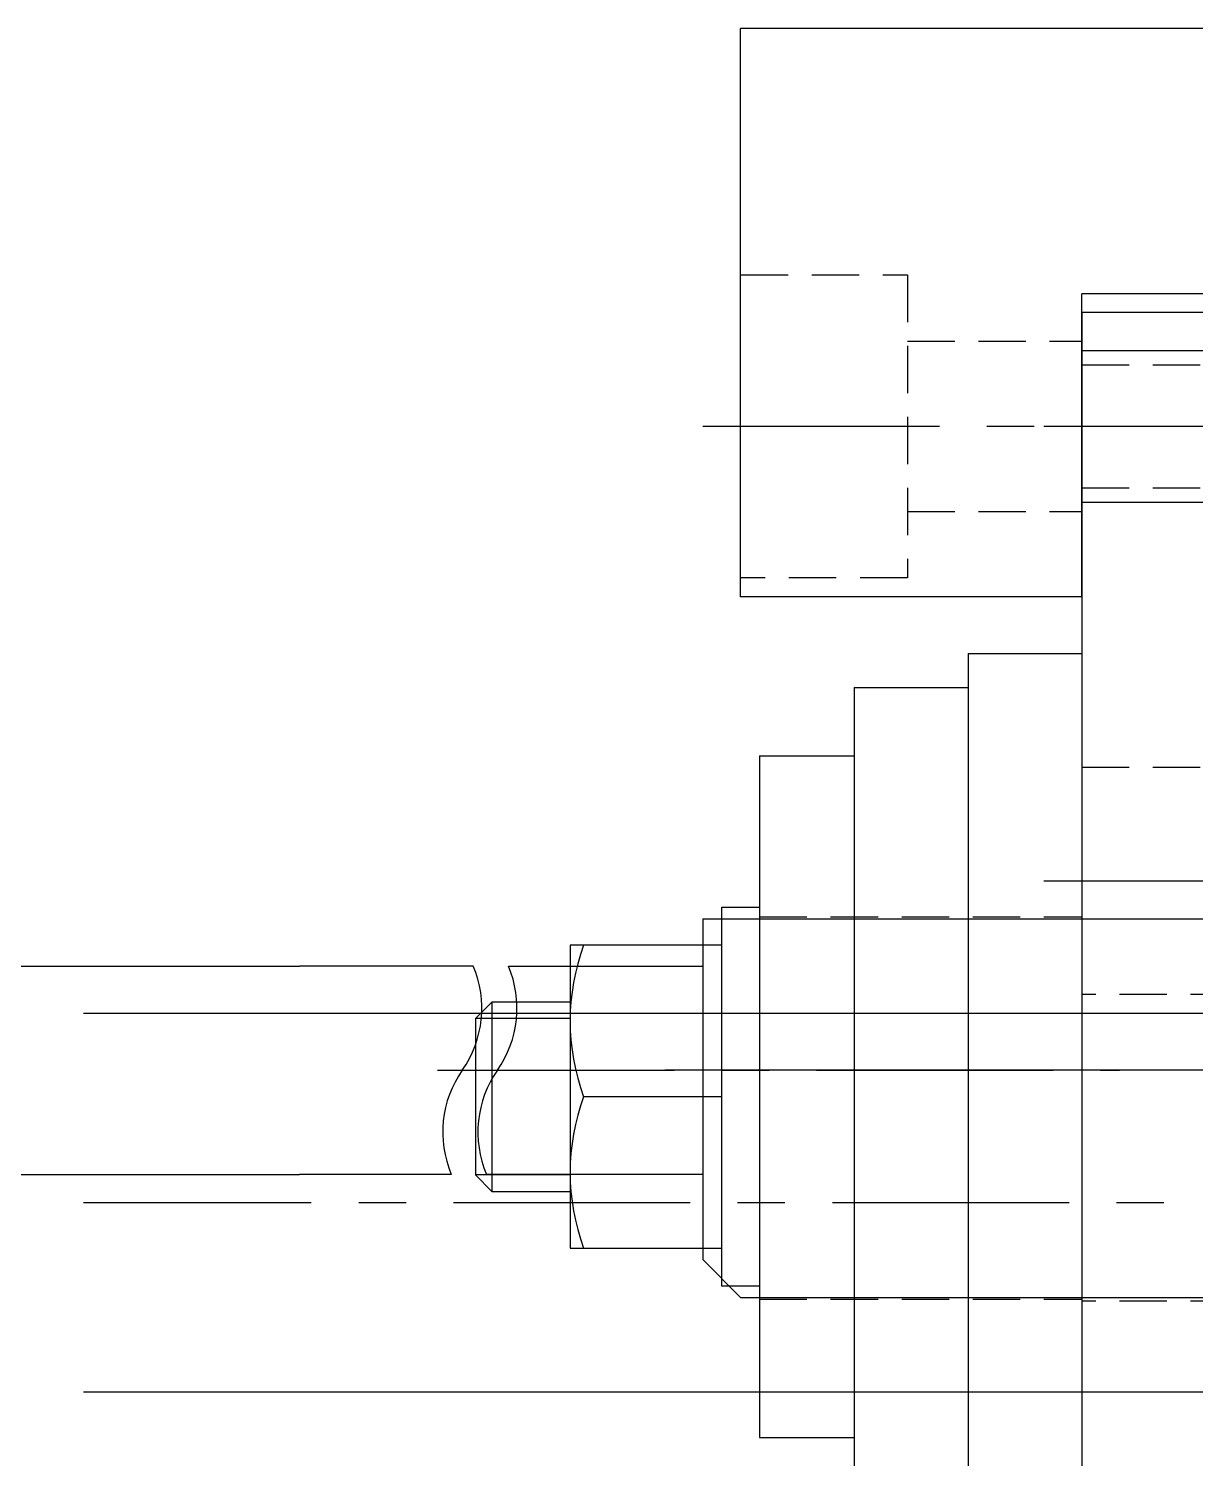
# Model space of a CAD drawing. Header units: inches. Extents: x 0 to 77285, y -118 to 40065.
# Drawn here: x 69251.93 to 69282.72, y 25340.48 to 25378.23 of the extents above; entities that cross this region are included whole.
import ezdxf

# ---------------------------------------------------------------- set-up
doc = ezdxf.new("R2010")
doc.units = ezdxf.units.IN
doc.header["$LTSCALE"] = 5
doc.header["$MEASUREMENT"] = 0
for name, pattern in [('CENTER', [2, 1.25, -0.25, 0.25, -0.25]), ('HIDDEN', [0.375, 0.25, -0.125]), ('PHANTOM', [2.5, 1.25, -0.25, 0.25, -0.25, 0.25, -0.25])]:
    doc.linetypes.add(name, pattern=pattern)
for name, color, linetype in [('11', 1, 'CENTER'), ('22', 2, 'HIDDEN'), ('44', 4, 'Continuous'), ('55', 5, 'Continuous'), ('77', 40, 'HIDDEN'), ('A', 8, 'Continuous'), ('G', 231, 'Continuous'), ('T', 3, 'Continuous')]:
    doc.layers.add(name, color=color, linetype=linetype)
doc.layers.add('33', color=3, linetype='PHANTOM', lineweight=9)

# ---------------------------------------------------------------- blocks, each defined once
blk = doc.blocks.new('A$Cd39330c3E')
for p, q in [((-3, 11), (0, 11)), ((-3, 11), (-3, -35)), ((0, 11), (0, -35)), ((-6, 10.1), (-6, -11.5)), ((-6, 10.1), (-3, 10.1)), ((-8.5, 8.3), (-8.5, -9.7)), ((-8.5, 8.3), (-6, 8.3)), ((-9.5, -5.7), (-9.5, 4.3)), ((-9.5, 4.3), (-8.5, 4.3)), ((-8.5, 4.3), (-8.5, -5.7)), ((-9.5, 3.3), (-13.5, 3.3)), ((-13.5, 3.3), (-13.5, -4.7)), ((-9.5, -4.7), (-9.5, 3.3)), ((-15.567, 1.8), (-16, 1.367)), ((-13.5, 1.8), (-15.567, 1.8)), ((-15.567, 1.8), (-15.567, -3.2)), ((-16, 1.367), (-16, -2.767)), ((-9.5, -0.7), (-13.143, -0.7)), ((-16, -2.767), (-15.567, -3.2)), ((-15.567, -3.2), (-13.5, -3.2)), ((-13.5, -4.7), (-9.5, -4.7)), ((-8.5, -5.7), (-9.5, -5.7)), ((-8.5, -9.7), (-6, -9.7))]:
    blk.add_line(p, q)
for centre in [(-7.723, 1.3), (-7.723, -2.7)]:
    blk.add_arc(centre, 5.777, 159.7438, 200.2562)
at = {"layer": '11'}
blk.add_line((-17, 0), (1, 0), dxfattribs=at)
at = {"layer": '22'}
for p, q in [((-8.5, 4.05), (0, 4.05)), ((-8.5, -6.05), (0, -6.05))]:
    blk.add_line(p, q, dxfattribs=at)
at = {"layer": 'T'}
for p, q in [((-13.5, 1.367), (-16, 1.367)), ((-13.5, -2.767), (-16, -2.767))]:
    blk.add_line(p, q, dxfattribs=at)
blk = doc.blocks.new('A$Ce961e380')
for p, q in [((-199.5, -17.5), (-182.5, -17.5)), ((-199.5, -17.5), (-199.5, -26.5)), ((-218.004, -18.75), (-210.142, -18.75)), ((-205.556, -18.75), (-210.142, -18.75)), ((-204.628, -18.75), (-199.5, -18.75)), ((-218.004, -24.25), (-210.142, -24.25)), ((-206.136, -24.25), (-210.142, -24.25)), ((-199.5, -24.25), (-205.208, -24.25)), ((-199.5, -26.5), (-198.5, -27.5)), ((-198.5, -27.5), (-182.5, -27.5))]:
    blk.add_line(p, q)
for centre, start, end in [((-208.177, -19.864), 324.9444, 23.0267), ((-207.249, -19.864), 324.9444, 23.0267), ((-203.514, -23.136), 144.9444, 203.0267), ((-202.586, -23.136), 144.9444, 203.0267)]:
    blk.add_arc(centre, 2.848, start, end)
at = {"layer": '11'}
blk.add_line((200.5, -21.5), (-200.5, -21.5), dxfattribs=at)
blk = doc.blocks.new('A$C413fe28c')
for p, q in [((0, 71, 0), (0, 3, 0)), ((6, 71), (0, 71))]:
    blk.add_line(p, q)
at = {"layer": '11'}
for p, q in [((-1, 68), (7, 68)), ((-1, 56, 0), (7, 56, 0)), ((7, 51, 0), (-1, 51, 0))]:
    blk.add_line(p, q, dxfattribs=at)
at = {"layer": '22'}
for p, q in [((0, 69.621), (6, 69.621)), ((0, 66.379), (6, 66.379)), ((0, 59, 0), (6, 59, 0)), ((6, 53, 0), (0, 53, 0))]:
    blk.add_line(p, q, dxfattribs=at)
at = {"layer": '77'}
blk.add_line((6, 44.9, 0), (0, 44.9, 0), dxfattribs=at)
at = {"layer": 'T'}
for p, q in [((0, 70), (6, 70)), ((0, 66), (6, 66))]:
    blk.add_line(p, q, dxfattribs=at)
blk = doc.blocks.new('A$C00f3e74d')
for p, q in [((6, 10.5), (-9, 10.5)), ((-9, -4.5, 0), (-9, 10.5, 0)), ((3.355, 10.5), (3.355, 3.5)), ((6, 3.5, 0), (6, 10.5, 0)), ((6, 3.5), (0, 3.5)), ((0, -4.5), (0, 3.5)), ((0, -4.5), (-9, -4.5))]:
    blk.add_line(p, q)
at = {"layer": '11'}
blk.add_line((-10, 0), (2, 0), dxfattribs=at)
at = {"layer": '22'}
for p, q in [((-9, 4), (-4.6, 4)), ((-4.6, 4), (-4.6, -4)), ((-4.6, 2.25), (0, 2.25)), ((-4.6, -2.25), (0, -2.25)), ((-4.6, -4), (-9, -4))]:
    blk.add_line(p, q, dxfattribs=at)
blk = doc.blocks.new('A$C638f0059')
for p, q in [((-22, -17.5), (-5, -17.5)), ((-22, -17.5), (-22, -26.5)), ((-40.504, -18.75), (-32.642, -18.75)), ((-28.056, -18.75), (-32.642, -18.75)), ((-27.128, -18.75), (-22, -18.75)), ((-40.504, -24.25), (-32.642, -24.25)), ((-28.636, -24.25), (-32.642, -24.25)), ((-22, -24.25), (-27.708, -24.25)), ((-22, -26.5), (-21, -27.5)), ((-21, -27.5), (-5, -27.5))]:
    blk.add_line(p, q)
for centre, start, end in [((-30.677, -19.864), 324.9444, 23.0267), ((-29.749, -19.864), 324.9444, 23.0267), ((-26.014, -23.136), 144.9444, 203.0267), ((-25.086, -23.136), 144.9444, 203.0267)]:
    blk.add_arc(centre, 2.848, start, end)
at = {"layer": '11'}
blk.add_line((313, -21.5), (-23, -21.5), dxfattribs=at)
blk = doc.blocks.new('A$C5cd82ed8')
blk.add_blockref('A$C413fe28c', (0, 0, 0))
at = {"layer": '44'}
blk.add_blockref('A$Cd39330c3E', (0, 51), dxfattribs=at)
at = {"layer": '55'}
for name, p in [('A$Ce961e380', (189.5, 72.5)), ('A$C638f0059', (12, 72.5))]:
    blk.add_blockref(name, p, dxfattribs=at)
at = {"layer": 'G'}
blk.add_blockref('A$C00f3e74d', (0, 68), dxfattribs=at)
blk = doc.blocks.new('A$C5c95b51b')
at = {"layer": '11'}
blk.add_line((466.014, 60), (0, 60), dxfattribs=at)
at = {"layer": 'A'}
for p, q in [((466.014, 65), (0, 65)), ((466.014, 55), (0, 55))]:
    blk.add_line(p, q, dxfattribs=at)

msp = doc.modelspace()

# ---------------------------------------------------------------- block references
msp.add_blockref('A$C5cd82ed8', (69279.72286911, 25299.73021317, -2129.44904593))
at = {"layer": '33'}
msp.add_blockref('A$C5c95b51b', (69253.37938775, 25287.23021317, 0), dxfattribs=at)

doc.saveas('drawing.dxf')
